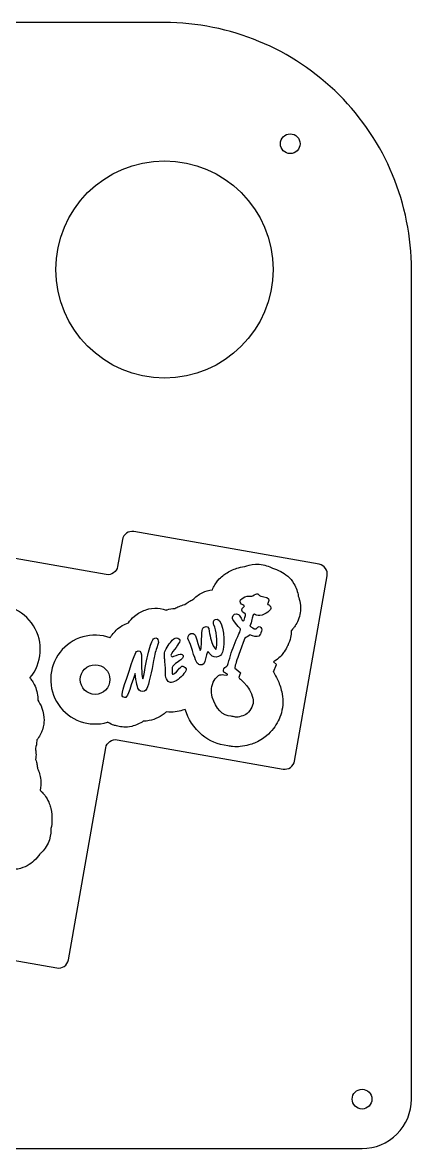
# Model space of a CAD drawing. Header units: millimetres. Extents: x -132 to -14, y 32 to 146.
# Drawn here: x -53.5 to -14.2, y 32 to 146 of the extents above; entities that cross this region are included whole.
import ezdxf

# ---------------------------------------------------------------- set-up
doc = ezdxf.new("R2010")
doc.units = ezdxf.units.MM
doc.layers.get('0').update_dxf_attribs({"linetype": 'CONTINUOUS'})

msp = doc.modelspace()

# ---------------------------------------------------------------- linework, layer by layer
for p, q in [((-30.41, 85.22), (-30.52, 84.87)), ((-30.52, 84.87), (-30.23, 84.7)), ((-26.3, 84.44), (-26.33, 84.41)), ((-31.02, 83.67), (-31.2, 83.21)), ((-30.52, 83.99), (-30.52, 84)), ((-34.16, 82.77), (-33.98, 82.53)), ((-33.98, 82.53), (-33.92, 82.76)), ((-28.15, 80.25), (-27.83, 81)), ((-27.83, 81), (-28.14, 81.26)), ((-42.15, 80.1), (-42.32, 79.58)), ((-42.06, 79.46), (-42.15, 80.1)), ((-32, 80.92), (-32.06, 80.62)), ((-32.06, 80.62), (-31.76, 80.38)), ((-31.76, 80.38), (-31.47, 80.14)), ((-31.47, 80.14), (-31.58, 79.89))]:
    msp.add_line(p, q)
msp.add_lwpolyline([(-132.23, 140.99), (-132.23, 36.99, 0.414214), (-127.23, 31.99), (-19.17, 31.99, 0.414214), (-14.17, 36.99), (-14.17, 120.99, 0.414214), (-39.17, 145.99), (-127.23, 145.99, 0.414214)], format="xyb", close=True)
msp.add_lwpolyline([(-66.85, 53.23), (-50.06, 50.27, 0.414214), (-48.9, 51.08), (-45.11, 72.56, -0.414214), (-43.95, 73.37), (-27.16, 70.41, 0.414214), (-26, 71.22), (-22.7, 89.98, 0.414213), (-23.51, 91.14), (-42.27, 94.45, 0.414213), (-43.43, 93.64), (-43.91, 90.92, -0.414214), (-45.06, 90.1), (-59.89, 92.72, -0.414214)], format="xyb")
for centre, radius in [((-26.44, 133.72), 1), ((-39.17, 120.99), 11), ((-46.19, 79.47), 1.5), ((-19.17, 36.99), 1)]:
    msp.add_circle(centre, radius)
for centre, radius, start, end in [((-31.49, 87.53), 3, 142.9795, 144.0546), ((-56.24, 82.52), 4.5, -39.871, 176.3283), ((-46.19, 79.47), 4.5, 70.129, 286.3283), ((-53.69, 65.95), 3, 32.9795, 34.0546)]:
    msp.add_arc(centre, radius, start, end)
for points, knots in [([(-33.89, 89.34), (-33.52, 89.83), (-33.23, 90.02), (-32.97, 90.2), (-32.57, 90.45), (-32.24, 90.6), (-31.84, 90.74), (-31.62, 90.81), (-31.38, 90.87), (-31.04, 90.91)], [-1, -1, -1, -1, -0.7521394, -0.7521394, -0.7521394, -0.3760697, -0.3760697, -0.3760697, -0.170837, -0.170837, -0.170837, -0.170837]), ([(-31.04, 90.91), (-30.81, 91.01), (-30.46, 91.13), (-29.95, 91.16), (-29.46, 91.18), (-28.89, 91.05), (-28.51, 90.87), (-28.41, 90.83), (-28.32, 90.78), (-28.24, 90.74)], [-0.6975892, -0.6975892, -0.6975892, -0.6975892, -0.505875, -0.505875, -0.505875, -0.3214384, -0.3214384, -0.3214384, -0.272526, -0.272526, -0.272526, -0.272526]), ([(-28.24, 90.74), (-27.99, 90.67), (-27.71, 90.58), (-27.39, 90.42), (-26.95, 90.19), (-26.42, 89.78), (-26.06, 89.16), (-25.83, 88.78), (-25.68, 88.33), (-25.63, 87.91)], [-0.8733843, -0.8733843, -0.8733843, -0.8733843, -0.7029245, -0.7029245, -0.7029245, -0.4658063, -0.4658063, -0.4658063, -0.3180658, -0.3180658, -0.3180658, -0.3180658]), ([(-34.32, 88.56), (-34.29, 88.64), (-34.25, 88.73), (-34.21, 88.82), (-34.13, 88.97), (-34.04, 89.14), (-33.92, 89.3)], [-0.06874544, -0.06874544, -0.06874544, -0.06874544, -0.04390707, -0.04390707, -0.04390707, 0, 0, 0, 0]), ([(-36.29, 87.56), (-36.18, 87.68), (-36.05, 87.8), (-35.87, 87.94), (-35.73, 88.04), (-35.56, 88.16), (-35.3, 88.28)], [-0.4022959, -0.4022959, -0.4022959, -0.4022959, -0.1789916, -0.1789916, -0.1789916, 0, 0, 0, 0]), ([(-25.63, 87.91), (-25.56, 87.74), (-25.48, 87.5), (-25.43, 87.17), (-25.37, 86.73), (-25.41, 86.13), (-25.56, 85.68), (-25.75, 85.14), (-25.98, 84.84), (-26.12, 84.66), (-26.18, 84.59), (-26.22, 84.53), (-26.27, 84.48), (-26.28, 84.47), (-26.29, 84.46), (-26.3, 84.44)], [-0.8993072, -0.8993072, -0.8993072, -0.8993072, -0.7036976, -0.7036976, -0.7036976, -0.4418844, -0.4418844, -0.4418844, -0.1296524, -0.1296524, -0.1296524, 0, 0, 0, 0.0766002, 0.0766002, 0.0766002, 0.0766002]), ([(-41.12, 86.51), (-40.92, 86.57), (-40.63, 86.67), (-40.15, 86.69), (-39.82, 86.7), (-39.4, 86.64), (-39.01, 86.51)], [-0.9756938, -0.9756938, -0.9756938, -0.9756938, -0.7184119, -0.7184119, -0.7184119, -0.5402506, -0.5402506, -0.5402506, -0.5402506]), ([(-39.01, 86.51), (-38.97, 86.52), (-38.94, 86.53), (-38.91, 86.54), (-38.67, 86.61), (-38.41, 86.66), (-38.13, 86.67)], [-0.4744848, -0.4744848, -0.4744848, -0.4744848, -0.4488084, -0.4488084, -0.4488084, -0.2656083, -0.2656083, -0.2656083, -0.2656083]), ([(-38.13, 86.67), (-38, 86.75), (-37.85, 86.82), (-37.7, 86.88), (-37.52, 86.96), (-37.32, 87.02), (-37.11, 87.06)], [-0.1322341, -0.1322341, -0.1322341, -0.1322341, -0.0782697, -0.0782697, -0.0782697, -0.0119779, -0.0119779, -0.0119779, -0.0119779]), ([(-37.11, 87.06), (-36.93, 87.21), (-36.79, 87.3), (-36.7, 87.35), (-36.69, 87.35), (-36.69, 87.36), (-36.68, 87.36)], [-0.1192779, -0.1192779, -0.1192779, -0.1192779, -0.0163294, -0.0163294, -0.0163294, -0.0094309, -0.0094309, -0.0094309, -0.0094309]), ([(-42.81, 85.21), (-42.67, 85.42), (-42.48, 85.67), (-42.21, 85.89), (-41.88, 86.17), (-41.45, 86.4), (-41.12, 86.51)], [-0.4308319, -0.4308319, -0.4308319, -0.4308319, -0.2449051, -0.2449051, -0.2449051, -0.0175328, -0.0175328, -0.0175328, -0.0175328]), ([(-44.66, 83.71), (-44.61, 83.8), (-44.54, 83.9), (-44.46, 84.01), (-44.25, 84.29), (-43.92, 84.65), (-43.45, 84.93), (-43.25, 85.05), (-43.02, 85.15), (-42.81, 85.21)], [-0.3916491, -0.3916491, -0.3916491, -0.3916491, -0.3270969, -0.3270969, -0.3270969, -0.1640265, -0.1640265, -0.1640265, -0.0905798, -0.0905798, -0.0905798, -0.0905798]), ([(-26.33, 84.41), (-26.34, 84.18), (-26.36, 83.95), (-26.41, 83.74), (-26.47, 83.45), (-26.57, 83.17), (-26.69, 82.91), (-26.69, 82.91), (-26.69, 82.9), (-26.69, 82.9), (-26.69, 82.9), (-26.69, 82.9), (-26.69, 82.9)], [-0.2139439, -0.2139439, -0.2139439, -0.2139439, -0.1221786, -0.1221786, -0.1221786, 0, 0, 0, 0.0049456, 0.0049456, 0.0049456, 0.0056041, 0.0056041, 0.0056041, 0.0056041]), ([(-26.69, 82.9), (-26.69, 82.9), (-26.69, 82.9), (-26.7, 82.89), (-26.8, 82.68), (-26.9, 82.5), (-27.05, 82.28), (-27.13, 82.17), (-27.21, 82.05), (-27.37, 81.88), (-27.48, 81.75), (-27.62, 81.59), (-27.96, 81.37), (-28.01, 81.34), (-28.07, 81.3), (-28.14, 81.26)], [-1.0178871, -1.0178871, -1.0178871, -1.0178871, -1, -1, -1, -0.5, -0.5, -0.5, -0.25, -0.25, -0.25, -0.0590098, -0.0590098, -0.0590098, -0.0285285, -0.0285285, -0.0285285, -0.0285285]), ([(-28.15, 80.25), (-27.98, 79.98), (-27.85, 79.74), (-27.74, 79.49), (-27.55, 79.09), (-27.41, 78.7), (-27.3, 78.23), (-27.24, 77.94), (-27.18, 77.63), (-27.19, 77.2)], [-0.8659449, -0.8659449, -0.8659449, -0.8659449, -0.6261222, -0.6261222, -0.6261222, -0.2381778, -0.2381778, -0.2381778, -0.0017627, -0.0017627, -0.0017627, -0.0017627]), ([(-52.79, 79.64), (-52.72, 79.55), (-52.65, 79.45), (-52.57, 79.34), (-52.38, 79.05), (-52.15, 78.61), (-52.05, 78.08), (-52.01, 77.85), (-51.99, 77.6), (-52, 77.38)], [-0.3916491, -0.3916491, -0.3916491, -0.3916491, -0.3270969, -0.3270969, -0.3270969, -0.1640265, -0.1640265, -0.1640265, -0.0905798, -0.0905798, -0.0905798, -0.0905798]), ([(-52, 77.38), (-51.85, 77.18), (-51.69, 76.91), (-51.57, 76.58), (-51.42, 76.18), (-51.36, 75.7), (-51.36, 75.35)], [-0.4308319, -0.4308319, -0.4308319, -0.4308319, -0.2449051, -0.2449051, -0.2449051, -0.0175328, -0.0175328, -0.0175328, -0.0175328]), ([(-37.09, 76.45), (-37.16, 76.42), (-37.25, 76.39), (-37.34, 76.36), (-37.76, 76.22), (-38.34, 76.11), (-38.98, 76.21)], [-0.6961094, -0.6961094, -0.6961094, -0.6961094, -0.6434881, -0.6434881, -0.6434881, -0.3933967, -0.3933967, -0.3933967, -0.3933967]), ([(-32.77, 72.77), (-33.74, 72.85), (-34.67, 73.28), (-35.35, 73.85), (-36.22, 74.58), (-36.76, 75.49), (-37.09, 76.45)], [-0.9687544, -0.9687544, -0.9687544, -0.9687544, -0.5757114, -0.5757114, -0.5757114, -0.0750965, -0.0750965, -0.0750965, -0.0750965]), ([(-27.19, 77.2), (-27.19, 76.36), (-27.41, 75.79), (-27.67, 75.28), (-27.95, 74.73), (-28.28, 74.25), (-28.83, 73.78), (-29, 73.64), (-29.19, 73.5), (-29.42, 73.36), (-29.42, 73.36), (-29.42, 73.36), (-29.42, 73.36)], [-0.9983616, -0.9983616, -0.9983616, -0.9983616, -0.5833467, -0.5833467, -0.5833467, -0.1387922, -0.1387922, -0.1387922, 0, 0, 0, 0.0005917, 0.0005917, 0.0005917, 0.0005917]), ([(-51.36, 75.35), (-51.37, 75.14), (-51.38, 74.83), (-51.53, 74.38), (-51.63, 74.07), (-51.83, 73.69), (-52.09, 73.36)], [-0.9756938, -0.9756938, -0.9756938, -0.9756938, -0.7184119, -0.7184119, -0.7184119, -0.5402506, -0.5402506, -0.5402506, -0.5402506]), ([(-41.32, 75.25), (-41.64, 75.02), (-42.06, 74.82), (-42.49, 74.73), (-43.07, 74.6), (-43.58, 74.67), (-43.88, 74.74), (-44.09, 74.78), (-44.22, 74.83), (-44.31, 74.86)], [-0.2941427, -0.2941427, -0.2941427, -0.2941427, -0.2047644, -0.2047644, -0.2047644, -0.0833384, -0.0833384, -0.0833384, 0, 0, 0, 0]), ([(-38.98, 76.21), (-39, 76.19), (-39.02, 76.17), (-39.05, 76.15), (-39.46, 75.76), (-40.11, 75.42), (-40.71, 75.31), (-40.92, 75.27), (-41.13, 75.25), (-41.32, 75.25)], [-0.689932, -0.689932, -0.689932, -0.689932, -0.6746704, -0.6746704, -0.6746704, -0.3797566, -0.3797566, -0.3797566, -0.2736144, -0.2736144, -0.2736144, -0.2736144]), ([(-52.09, 73.36), (-52.09, 73.33), (-52.09, 73.29), (-52.09, 73.26), (-52.11, 73.01), (-52.15, 72.75), (-52.23, 72.48)], [-0.4744848, -0.4744848, -0.4744848, -0.4744848, -0.4488084, -0.4488084, -0.4488084, -0.2656083, -0.2656083, -0.2656083, -0.2656083]), ([(-29.42, 73.36), (-29.42, 73.36), (-29.42, 73.36), (-29.42, 73.36), (-29.9, 73.08), (-30.25, 72.96), (-30.62, 72.86), (-30.89, 72.78), (-31.16, 72.72), (-31.52, 72.68), (-31.72, 72.66), (-31.94, 72.65), (-32.28, 72.68), (-32.42, 72.7), (-32.57, 72.72), (-32.77, 72.77)], [-1.0008889, -1.0008889, -1.0008889, -1.0008889, -1, -1, -1, -0.5992621, -0.5992621, -0.5992621, -0.299631, -0.299631, -0.299631, -0.1300981, -0.1300981, -0.1300981, -0.0612457, -0.0612457, -0.0612457, -0.0612457]), ([(-52.23, 72.48), (-52.21, 72.33), (-52.19, 72.17), (-52.18, 72.01), (-52.17, 71.81), (-52.18, 71.6), (-52.22, 71.39)], [-0.1322341, -0.1322341, -0.1322341, -0.1322341, -0.0782697, -0.0782697, -0.0782697, -0.0119779, -0.0119779, -0.0119779, -0.0119779]), ([(-52.22, 71.39), (-52.14, 71.18), (-52.1, 71.01), (-52.09, 70.91), (-52.08, 70.9), (-52.08, 70.89), (-52.08, 70.89)], [-0.1192779, -0.1192779, -0.1192779, -0.1192779, -0.0163294, -0.0163294, -0.0163294, -0.0094309, -0.0094309, -0.0094309, -0.0094309]), ([(-52.03, 70.45), (-51.95, 70.3), (-51.88, 70.14), (-51.82, 69.93), (-51.77, 69.76), (-51.71, 69.56), (-51.69, 69.28)], [-0.4022959, -0.4022959, -0.4022959, -0.4022959, -0.1789916, -0.1789916, -0.1789916, 0, 0, 0, 0]), ([(-51.77, 68.26), (-51.7, 68.2), (-51.63, 68.14), (-51.56, 68.06), (-51.44, 67.94), (-51.32, 67.8), (-51.21, 67.63)], [-0.06874544, -0.06874544, -0.06874544, -0.06874544, -0.04390707, -0.04390707, -0.04390707, 0, 0, 0, 0]), ([(-51.17, 67.59), (-50.84, 67.07), (-50.76, 66.73), (-50.69, 66.43), (-50.58, 65.97), (-50.55, 65.61), (-50.57, 65.18), (-50.57, 64.95), (-50.59, 64.7), (-50.67, 64.38)], [-1, -1, -1, -1, -0.7521394, -0.7521394, -0.7521394, -0.3760697, -0.3760697, -0.3760697, -0.170837, -0.170837, -0.170837, -0.170837]), ([(-50.67, 64.38), (-50.66, 64.13), (-50.66, 63.75), (-50.82, 63.26), (-50.96, 62.8), (-51.28, 62.3), (-51.57, 62.01), (-51.65, 61.93), (-51.73, 61.86), (-51.8, 61.8)], [-0.6975892, -0.6975892, -0.6975892, -0.6975892, -0.505875, -0.505875, -0.505875, -0.3214384, -0.3214384, -0.3214384, -0.272526, -0.272526, -0.272526, -0.272526]), ([(-51.8, 61.8), (-51.94, 61.58), (-52.12, 61.35), (-52.38, 61.11), (-52.75, 60.78), (-53.31, 60.42), (-54.02, 60.29), (-54.46, 60.21), (-54.93, 60.22), (-55.34, 60.31)], [-0.8733843, -0.8733843, -0.8733843, -0.8733843, -0.7029245, -0.7029245, -0.7029245, -0.4658063, -0.4658063, -0.4658063, -0.3180658, -0.3180658, -0.3180658, -0.3180658])]:
    msp.add_open_spline(points, degree=3, knots=knots)
for points in [[(-35.3, 88.28), (-35.02, 88.41), (-34.67, 88.51), (-34.32, 88.56)], [(-31.49, 87.53), (-31.33, 87.75), (-30.79, 87.98), (-30.57, 87.93)], [(-30.57, 87.93), (-30.4, 87.88), (-30.28, 87.91), (-30.08, 88.04)], [(-30.08, 88.04), (-29.81, 88.2), (-29.79, 88.2), (-29.63, 88.05)], [(-29.63, 88.05), (-29.54, 87.96), (-29.31, 87.87), (-29.1, 87.85)], [(-29.1, 87.85), (-28.65, 87.79), (-28.51, 87.59), (-28.67, 87.26)], [(-36.68, 87.36), (-36.57, 87.43), (-36.44, 87.5), (-36.29, 87.56)], [(-31.25, 87.02), (-31.42, 87.07), (-31.58, 87.41), (-31.49, 87.53)], [(-31.09, 86.19), (-31.4, 86.32), (-31.44, 86.69), (-31.17, 86.81)], [(-31.17, 86.81), (-31.03, 86.88), (-31.06, 86.97), (-31.25, 87.02)], [(-28.67, 87.26), (-28.75, 87.09), (-28.75, 87.05), (-28.66, 87.06)], [(-28.66, 87.06), (-28.59, 87.07), (-28.5, 86.98), (-28.44, 86.86)], [(-28.44, 86.86), (-28.36, 86.69), (-28.38, 86.62), (-28.53, 86.45)], [(-34.2, 85.35), (-34.18, 85.44), (-34.09, 85.53), (-34.03, 85.56)], [(-34.03, 85.56), (-33.44, 85.84), (-32.95, 83.95), (-33.23, 82.51)], [(-32.29, 85.78), (-32.25, 86.06), (-31.93, 86.2), (-31.69, 86.05)], [(-31.97, 85.18), (-32.28, 85.54), (-32.31, 85.61), (-32.29, 85.78)], [(-31.69, 86.05), (-31.59, 85.99), (-31.46, 85.83), (-31.41, 85.69)], [(-31.41, 85.69), (-31.26, 85.3), (-31.13, 85.32), (-31.02, 85.74)], [(-31.02, 85.74), (-30.93, 86.09), (-30.94, 86.13), (-31.09, 86.19)], [(-30.27, 85.8), (-30.29, 85.68), (-30.35, 85.42), (-30.41, 85.22)], [(-29.96, 86.04), (-30.09, 86.16), (-30.23, 86.05), (-30.27, 85.8)], [(-28.53, 86.45), (-28.91, 86.04), (-29.72, 85.81), (-29.96, 86.04)], [(-35.43, 82.98), (-35.38, 84.57), (-35.36, 84.66), (-35.15, 84.78)], [(-35.15, 84.78), (-34.86, 84.96), (-34.68, 84.81), (-34.63, 84.34)], [(-34.17, 85), (-34.22, 85.11), (-34.24, 85.27), (-34.2, 85.35)], [(-33.92, 82.76), (-33.78, 83.32), (-33.91, 84.44), (-34.17, 85)], [(-31.53, 84.67), (-31.59, 84.72), (-31.78, 84.95), (-31.97, 85.18)], [(-31.9, 83.48), (-31.44, 84.52), (-31.42, 84.56), (-31.53, 84.67)], [(-30.23, 84.7), (-29.98, 84.56), (-29.94, 84.56), (-29.83, 84.69)], [(-29.83, 84.69), (-29.52, 85.05), (-29.18, 84.66), (-29.4, 84.19)], [(-40.59, 82.94), (-40.39, 83.48), (-40.32, 83.62), (-40.16, 83.66)], [(-40.16, 83.66), (-40.01, 83.72), (-39.94, 83.69), (-39.85, 83.52)], [(-39.85, 83.52), (-39.74, 83.34), (-39.76, 83.23), (-39.96, 82.67)], [(-39.12, 82.32), (-39.03, 82.58), (-38.6, 83.26), (-38.38, 83.46)], [(-38.38, 83.46), (-38.18, 83.65), (-37.99, 83.72), (-37.82, 83.66)], [(-37.82, 83.66), (-37.51, 83.54), (-37.55, 83.34), (-38, 82.73)], [(-36.72, 83.4), (-36.9, 83.65), (-36.78, 84.08), (-36.51, 84.12)], [(-36.34, 82.41), (-36.47, 82.84), (-36.64, 83.28), (-36.72, 83.4)], [(-36.51, 84.12), (-36.08, 84.18), (-36.06, 84.15), (-35.64, 82.61)], [(-34.63, 84.34), (-34.57, 83.77), (-34.35, 83.04), (-34.16, 82.77)], [(-32.64, 81.38), (-32.46, 82.08), (-32.21, 82.78), (-31.9, 83.48)], [(-30.52, 84), (-30.58, 83.91), (-30.82, 83.76), (-31.02, 83.67)], [(-29.62, 83.87), (-29.8, 83.79), (-30.18, 83.84), (-30.52, 83.99)], [(-29.4, 84.19), (-29.47, 84.04), (-29.57, 83.9), (-29.62, 83.87)], [(-42.72, 80.43), (-42.15, 82.15), (-42.06, 82.35), (-41.83, 82.37)], [(-41.83, 82.37), (-41.56, 82.41), (-41.48, 82.21), (-41.5, 81.58)], [(-41.11, 80.68), (-40.95, 81.63), (-40.78, 82.38), (-40.59, 82.94)], [(-39.96, 82.67), (-40.08, 82.31), (-40.22, 81.74), (-40.28, 81.39)], [(-39.17, 81.74), (-39.19, 81.91), (-39.17, 82.17), (-39.12, 82.32)], [(-38, 82.73), (-38.55, 82), (-38.55, 82), (-38.49, 81.86)], [(-35.59, 80.97), (-35.86, 81.01), (-35.99, 81.27), (-36.34, 82.41)], [(-35.64, 82.61), (-35.58, 82.39), (-35.56, 82.37), (-35.5, 82.5)], [(-35.5, 82.5), (-35.47, 82.58), (-35.44, 82.79), (-35.43, 82.98)], [(-34.75, 82.29), (-34.79, 82.33), (-34.88, 82.11), (-34.97, 81.71)], [(-34.54, 82.03), (-34.62, 82.13), (-34.71, 82.24), (-34.75, 82.29)], [(-33.23, 82.51), (-33.33, 82.06), (-33.39, 81.95), (-33.7, 81.81)], [(-31.2, 83.21), (-31.68, 81.94), (-31.92, 81.26), (-32, 80.92)], [(-41.5, 81.58), (-41.52, 80.87), (-41.44, 79.58), (-41.37, 79.56)], [(-40.28, 81.39), (-40.43, 80.45), (-40.8, 78.86), (-40.95, 78.56)], [(-39.14, 81.35), (-39.14, 81.4), (-39.14, 81.57), (-39.17, 81.74)], [(-39.11, 81.03), (-39.14, 81.16), (-39.15, 81.3), (-39.14, 81.35)], [(-39.07, 80.21), (-39.07, 80.54), (-39.09, 80.92), (-39.11, 81.03)], [(-38.49, 81.86), (-38.43, 81.74), (-38.37, 81.76), (-37.98, 81.91)], [(-38.05, 81.08), (-38.37, 80.85), (-38.39, 80.82), (-38.39, 80.47)], [(-37.51, 81.48), (-37.62, 81.4), (-37.86, 81.22), (-38.05, 81.08)], [(-37.98, 81.91), (-37.63, 82.06), (-37.49, 82.09), (-37.39, 82.02)], [(-37.39, 82.02), (-37.2, 81.9), (-37.26, 81.67), (-37.51, 81.48)], [(-34.97, 81.71), (-35.13, 81.03), (-35.22, 80.92), (-35.59, 80.97)], [(-33.7, 81.81), (-34.02, 81.66), (-34.31, 81.74), (-34.54, 82.03)], [(-32.95, 80.75), (-32.85, 80.76), (-32.77, 80.94), (-32.64, 81.38)], [(-43.28, 77.68), (-43.59, 77.8), (-43.55, 77.97), (-42.72, 80.43)], [(-41.37, 79.56), (-41.33, 79.54), (-41.22, 80.04), (-41.11, 80.68)], [(-38.88, 79.39), (-39.05, 79.6), (-39.07, 79.68), (-39.07, 80.21)], [(-38.39, 80.47), (-38.4, 80.27), (-38.39, 80.07), (-38.36, 80.02)], [(-38.36, 80.02), (-38.32, 79.93), (-38.04, 80.14), (-37.74, 80.5)], [(-36.99, 80.57), (-36.91, 80.39), (-37.35, 79.79), (-37.8, 79.48)], [(-37.74, 80.5), (-37.6, 80.65), (-37.45, 80.79), (-37.4, 80.82)], [(-37.4, 80.82), (-37.28, 80.87), (-37.07, 80.73), (-36.99, 80.57)], [(-34.13, 79.39), (-33.87, 79.85), (-33.53, 80.04), (-33.15, 79.95)], [(-33.19, 80.27), (-33.26, 80.42), (-33.11, 80.73), (-32.95, 80.75)], [(-32.92, 80.08), (-33.04, 80.13), (-33.16, 80.21), (-33.19, 80.27)], [(-33.15, 79.95), (-32.81, 79.87), (-32.64, 79.97), (-32.92, 80.08)], [(-31.58, 79.89), (-31.66, 79.72), (-31.66, 79.63), (-31.58, 79.59)], [(-42.32, 79.58), (-42.94, 77.69), (-43, 77.58), (-43.28, 77.68)], [(-41.56, 78.29), (-41.79, 78.35), (-41.94, 78.7), (-42.06, 79.46)], [(-37.8, 79.48), (-38.34, 79.1), (-38.62, 79.07), (-38.88, 79.39)], [(-34.33, 77.7), (-34.51, 78.3), (-34.43, 78.86), (-34.13, 79.39)], [(-31.58, 79.59), (-31.5, 79.55), (-31.1, 79.17), (-31.03, 79.06)], [(-31.03, 79.06), (-31.03, 79.04), (-30.91, 78.91), (-30.78, 78.75)], [(-30.78, 78.75), (-30.47, 78.4), (-30.18, 77.65), (-30.19, 77.23)], [(-40.95, 78.56), (-41.08, 78.27), (-41.25, 78.19), (-41.56, 78.29)], [(-32.42, 75.75), (-33.29, 75.78), (-34, 76.51), (-34.33, 77.7)], [(-30.19, 77.23), (-30.19, 76.78), (-30.55, 76.18), (-30.94, 75.94)], [(-32.07, 75.69), (-32.12, 75.71), (-32.28, 75.74), (-32.42, 75.75)], [(-30.94, 75.94), (-31.27, 75.75), (-31.9, 75.6), (-32.07, 75.69)], [(-44.31, 74.86), (-44.43, 74.91), (-44.65, 74.98), (-44.93, 75.16)], [(-52.08, 70.89), (-52.06, 70.76), (-52.04, 70.61), (-52.03, 70.45)], [(-51.69, 69.28), (-51.66, 68.96), (-51.69, 68.61), (-51.77, 68.26)]]:
    msp.add_open_spline(points, degree=3)

doc.saveas('drawing.dxf')
